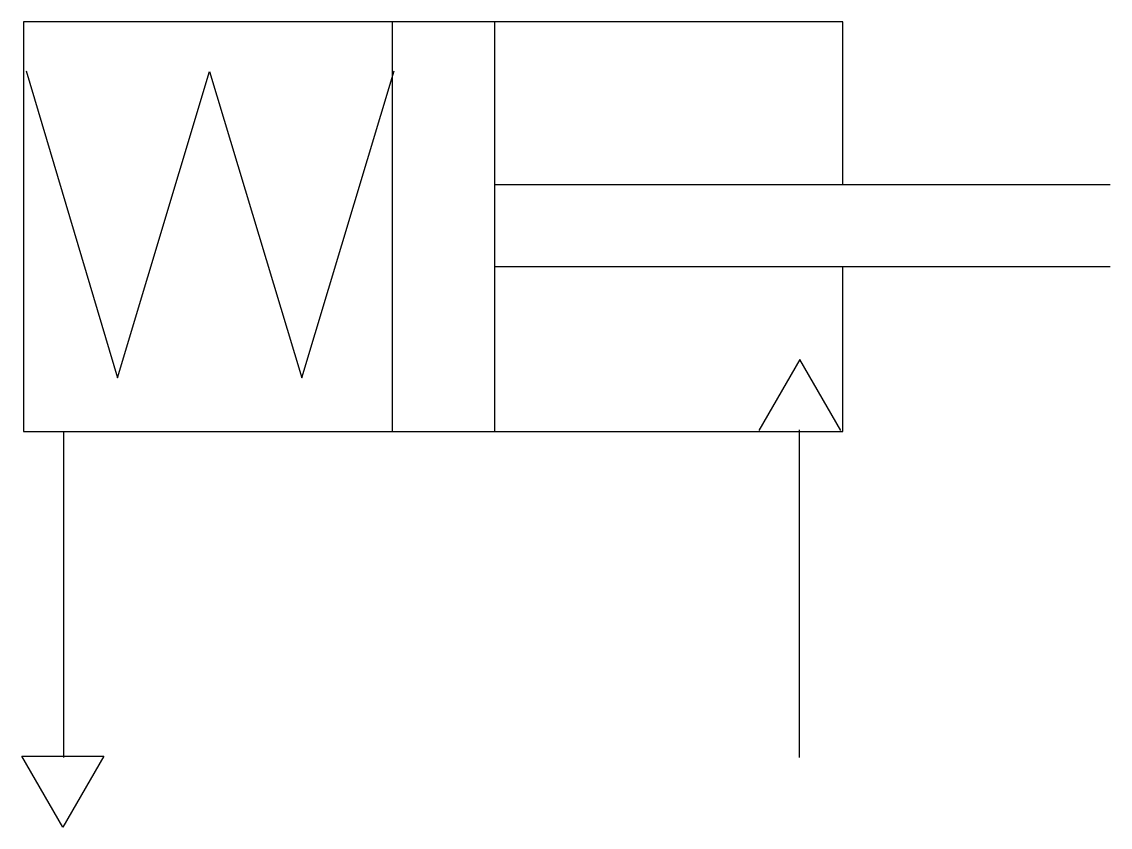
# Model space of a CAD drawing. Extents: x 512.4 to 539, y 162.4 to 182.1.
import ezdxf

# ---------------------------------------------------------------- set-up
doc = ezdxf.new("R2010")
doc.units = 0
doc.header["$LTSCALE"] = 5
doc.header["$MEASUREMENT"] = 0
doc.layers.add('11', color=1, linetype='CONTINUOUS')

# ---------------------------------------------------------------- blocks, each defined once
blk = doc.blocks.new('5236', base_point=(344.924, 42.985))
at = {"layer": '11'}
for p, q in [((342.018, 47.871), (343.501, 42.874)), ((343.501, 42.874), (345.003, 47.856)), ((345.003, 47.856), (346.506, 42.874)), ((346.506, 42.874), (348.008, 47.871))]:
    blk.add_line(p, q, dxfattribs=at)

msp = doc.modelspace()

# ---------------------------------------------------------------- linework, layer by layer
at = {"layer": '11'}
for p, q in [((532.456, 182.074), (512.456, 182.074)), ((512.456, 182.074), (512.456, 172.074)), ((521.45, 182.074), (521.45, 172.074)), ((523.95, 182.074), (523.95, 172.074)), ((532.456, 178.09), (532.456, 182.074)), ((538.981, 178.09), (523.95, 178.09)), ((538.981, 176.09), (523.95, 176.09)), ((532.456, 172.074), (532.456, 176.09)), ((531.407, 173.827), (530.407, 172.095)), ((532.407, 172.095), (531.407, 173.827)), ((512.456, 172.074), (532.456, 172.074)), ((513.427, 172.074), (513.427, 164.111)), ((531.387, 172.111), (531.387, 164.111)), ((512.41, 164.14), (514.41, 164.14)), ((513.41, 162.408), (512.41, 164.14)), ((514.41, 164.14), (513.41, 162.408))]:
    msp.add_line(p, q, dxfattribs=at)

# ---------------------------------------------------------------- block references
at = {"layer": '11', "xscale": 1.5, "yscale": 1.5, "zscale": 1.5}
msp.add_blockref('5236', (516.878, 173.55), dxfattribs=at)

doc.saveas('drawing.dxf')
